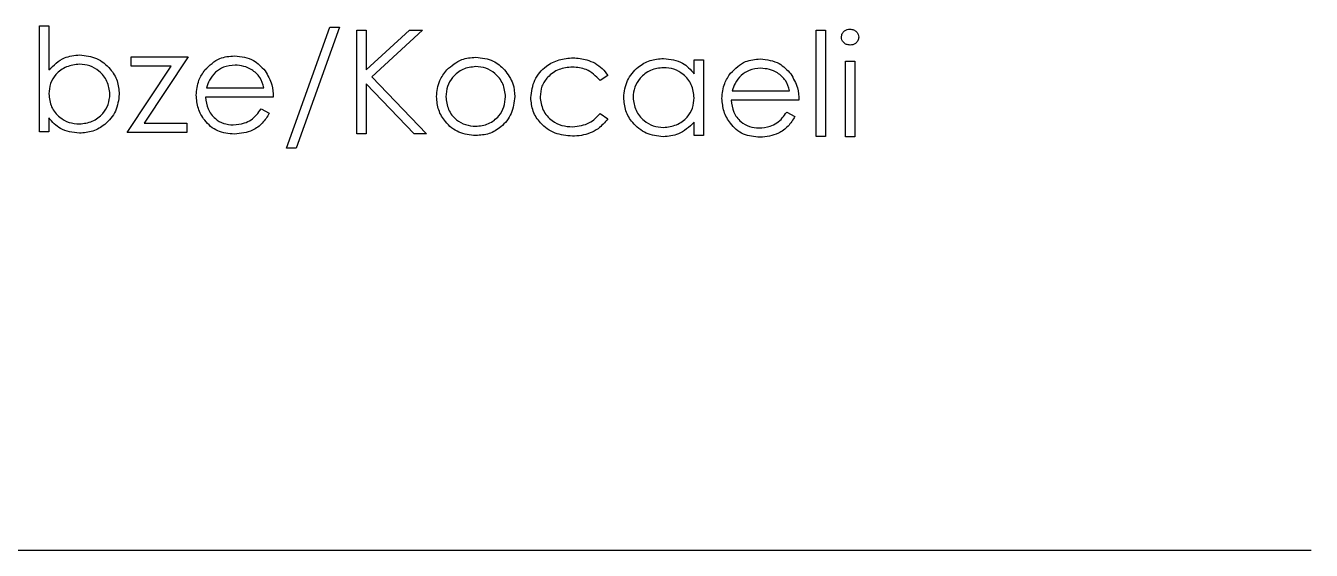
# Model space of a CAD drawing. Extents: x 150 to 4150, y 50 to 2920.
# Drawn here: x 1485.28 to 1524.7, y 2314.08 to 2330.16 of the extents above; entities that cross this region are included whole.
import ezdxf

# ---------------------------------------------------------------- set-up
doc = ezdxf.new("R2010")
doc.units = 0
doc.header["$LTSCALE"] = 10
doc.linetypes.add('SLD-KATı', pattern=[0])
doc.layers.get('0').update_dxf_attribs({"linetype": 'CONTINUOUS'})

msp = doc.modelspace()

# ---------------------------------------------------------------- linework, layer by layer
at = {"color": 7, "linetype": 'SLD-KATı'}
for p, q in [((1485.704, 2330.162), (1485.989, 2330.162)), ((1485.704, 2326.906), (1485.704, 2330.162)), ((1485.989, 2330.162), (1485.989, 2328.805)), ((1493.275, 2326.412), (1494.603, 2330.116)), ((1494.903, 2330.116), (1493.575, 2326.412)), ((1494.603, 2330.116), (1494.903, 2330.116)), ((1495.432, 2330.024), (1495.717, 2330.024)), ((1495.432, 2326.848), (1495.432, 2330.024)), ((1495.717, 2328.814), (1497.041, 2330.024)), ((1495.717, 2330.024), (1495.717, 2328.814)), ((1497.447, 2330.024), (1495.887, 2328.599)), ((1497.041, 2330.024), (1497.447, 2330.024)), ((1509.516, 2330.021), (1509.801, 2330.021)), ((1509.516, 2326.764), (1509.516, 2330.021)), ((1509.801, 2330.021), (1509.801, 2326.764)), ((1488.39, 2326.888), (1489.741, 2328.923)), ((1488.513, 2329.208), (1490.263, 2329.208)), ((1488.513, 2328.923), (1488.513, 2329.208)), ((1489.741, 2328.923), (1488.513, 2328.923)), ((1490.263, 2329.208), (1488.913, 2327.173)), ((1505.771, 2328.69), (1505.771, 2329.119)), ((1505.771, 2329.119), (1506.056, 2329.119)), ((1506.056, 2329.119), (1506.056, 2326.799)), ((1510.412, 2329.079), (1510.696, 2329.079)), ((1510.412, 2326.759), (1510.412, 2329.079)), ((1510.696, 2329.079), (1510.696, 2326.759)), ((1495.887, 2328.599), (1497.569, 2326.848)), ((1503.126, 2328.633), (1502.887, 2328.485)), ((1490.822, 2328.261), (1492.583, 2328.261)), ((1495.717, 2328.381), (1495.717, 2326.848)), ((1497.19, 2326.848), (1495.717, 2328.381)), ((1506.941, 2328.165), (1508.702, 2328.165)), ((1492.868, 2327.976), (1490.792, 2327.976)), ((1508.987, 2327.88), (1506.911, 2327.88)), ((1485.989, 2327.335), (1485.989, 2326.906)), ((1492.493, 2327.609), (1492.746, 2327.476)), ((1502.887, 2327.467), (1503.126, 2327.311)), ((1508.612, 2327.514), (1508.865, 2327.381)), ((1485.989, 2326.906), (1485.704, 2326.906)), ((1490.222, 2326.888), (1488.39, 2326.888)), ((1488.913, 2327.173), (1490.222, 2327.173)), ((1490.222, 2327.173), (1490.222, 2326.888)), ((1505.771, 2326.799), (1505.771, 2327.2)), ((1495.717, 2326.848), (1495.432, 2326.848)), ((1497.569, 2326.848), (1497.19, 2326.848)), ((1506.056, 2326.799), (1505.771, 2326.799)), ((1509.801, 2326.764), (1509.516, 2326.764)), ((1510.696, 2326.759), (1510.412, 2326.759)), ((1493.575, 2326.412), (1493.275, 2326.412)), ((1336.697, 2314.076), (1524.697, 2314.076))]:
    msp.add_line(p, q, dxfattribs=at)
for points, knots in [([(1510.289, 2329.811), (1510.295, 2329.848), (1510.305, 2329.923), (1510.379, 2330.002), (1510.464, 2330.049), (1510.523, 2330.054), (1510.553, 2330.056)], [0, 0, 0, 0, 0.279208, 0.558922, 0.779437, 1, 1, 1, 1]), ([(1510.553, 2330.056), (1510.59, 2330.052), (1510.666, 2330.045), (1510.753, 2329.981), (1510.809, 2329.9), (1510.815, 2329.84), (1510.819, 2329.811)], [0, 0, 0, 0, 0.279851, 0.559877, 0.7799, 1, 1, 1, 1]), ([(1510.553, 2329.568), (1510.516, 2329.572), (1510.441, 2329.58), (1510.355, 2329.643), (1510.299, 2329.723), (1510.293, 2329.781), (1510.289, 2329.811)], [0, 0, 0, 0, 0.279807, 0.559649, 0.779933, 1, 1, 1, 1]), ([(1510.819, 2329.811), (1510.813, 2329.773), (1510.802, 2329.698), (1510.726, 2329.621), (1510.641, 2329.574), (1510.582, 2329.57), (1510.553, 2329.568)], [0, 0, 0, 0, 0.279142, 0.558912, 0.779368, 1, 1, 1, 1]), ([(1485.989, 2328.805), (1486.138, 2328.952), (1486.404, 2329.214), (1486.773, 2329.251), (1486.935, 2329.267)], [0, 0, 0, 0, 0.559301, 1, 1, 1, 1]), ([(1486.935, 2329.267), (1487.114, 2329.246), (1487.47, 2329.204), (1487.865, 2328.876), (1488.11, 2328.482), (1488.134, 2328.201), (1488.146, 2328.061)], [0, 0, 0, 0, 0.279578, 0.5593278, 0.7795936, 1, 1, 1, 1]), ([(1486.928, 2328.982), (1486.792, 2328.965), (1486.52, 2328.931), (1486.202, 2328.699), (1486.017, 2328.392), (1485.998, 2328.178), (1485.989, 2328.07)], [0, 0, 0, 0, 0.279789, 0.559471, 0.779653, 1, 1, 1, 1]), ([(1487.861, 2328.061), (1487.842, 2328.197), (1487.803, 2328.467), (1487.555, 2328.771), (1487.249, 2328.95), (1487.035, 2328.971), (1486.928, 2328.982)], [0, 0, 0, 0, 0.279424, 0.55909, 0.77956, 1, 1, 1, 1]), ([(1490.774, 2328.805), (1490.917, 2328.945), (1491.172, 2329.196), (1491.525, 2329.225), (1491.681, 2329.238)], [0, 0, 0, 0, 0.558575, 1, 1, 1, 1]), ([(1491.696, 2328.953), (1491.573, 2328.942), (1491.353, 2328.923), (1491.176, 2328.793), (1491.098, 2328.735)], [0, 0, 0, 0, 0.559476, 1, 1, 1, 1]), ([(1491.681, 2329.238), (1491.887, 2329.214), (1492.256, 2329.171), (1492.506, 2328.9), (1492.616, 2328.781)], [0, 0, 0, 0, 0.558924, 1, 1, 1, 1]), ([(1492.583, 2328.261), (1492.548, 2328.371), (1492.479, 2328.59), (1492.235, 2328.811), (1491.965, 2328.931), (1491.785, 2328.946), (1491.696, 2328.953)], [0, 0, 0, 0, 0.2801299, 0.5592181, 0.7796001, 1, 1, 1, 1]), ([(1499.075, 2328.909), (1498.94, 2328.892), (1498.669, 2328.859), (1498.372, 2328.606), (1498.187, 2328.305), (1498.169, 2328.092), (1498.16, 2327.985)], [0, 0, 0, 0, 0.279478, 0.559253, 0.779571, 1, 1, 1, 1]), ([(1498.193, 2328.81), (1498.336, 2328.934), (1498.593, 2329.157), (1498.928, 2329.183), (1499.077, 2329.194)], [0, 0, 0, 0, 0.558867, 1, 1, 1, 1]), ([(1499.991, 2327.985), (1499.976, 2328.121), (1499.944, 2328.392), (1499.694, 2328.691), (1499.395, 2328.88), (1499.182, 2328.899), (1499.075, 2328.909)], [0, 0, 0, 0, 0.279594, 0.559389, 0.779654, 1, 1, 1, 1]), ([(1499.077, 2329.194), (1499.265, 2329.174), (1499.602, 2329.139), (1499.849, 2328.912), (1499.958, 2328.812)], [0, 0, 0, 0, 0.559183, 1, 1, 1, 1]), ([(1500.765, 2327.957), (1500.79, 2328.143), (1500.839, 2328.514), (1501.195, 2328.92), (1501.625, 2329.143), (1501.917, 2329.166), (1502.063, 2329.177)], [0, 0, 0, 0, 0.279388, 0.558793, 0.77928, 1, 1, 1, 1]), ([(1502.042, 2328.892), (1501.901, 2328.879), (1501.619, 2328.854), (1501.291, 2328.619), (1501.082, 2328.314), (1501.06, 2328.093), (1501.05, 2327.982)], [0, 0, 0, 0, 0.280135, 0.559742, 0.779871, 1, 1, 1, 1]), ([(1502.887, 2328.485), (1502.755, 2328.617), (1502.519, 2328.854), (1502.188, 2328.88), (1502.042, 2328.892)], [0, 0, 0, 0, 0.5584596, 1, 1, 1, 1]), ([(1502.063, 2329.177), (1502.205, 2329.165), (1502.438, 2329.145), (1502.739, 2329.018), (1502.969, 2328.86), (1503.073, 2328.709), (1503.126, 2328.633)], [0, 0, 0, 0, 0.339712, 0.560024, 0.780017, 1, 1, 1, 1]), ([(1503.614, 2327.966), (1503.636, 2328.143), (1503.68, 2328.499), (1504.016, 2328.886), (1504.413, 2329.124), (1504.693, 2329.148), (1504.833, 2329.16)], [0, 0, 0, 0, 0.279415, 0.55919, 0.779552, 1, 1, 1, 1]), ([(1504.836, 2328.875), (1504.7, 2328.859), (1504.428, 2328.828), (1504.119, 2328.586), (1503.934, 2328.282), (1503.91, 2328.069), (1503.899, 2327.962)], [0, 0, 0, 0, 0.279759, 0.559266, 0.779705, 1, 1, 1, 1]), ([(1504.833, 2329.16), (1505.042, 2329.136), (1505.416, 2329.094), (1505.663, 2328.814), (1505.771, 2328.69)], [0, 0, 0, 0, 0.559062, 1, 1, 1, 1]), ([(1505.771, 2327.954), (1505.756, 2328.092), (1505.726, 2328.367), (1505.469, 2328.669), (1505.16, 2328.849), (1504.944, 2328.867), (1504.836, 2328.875)], [0, 0, 0, 0, 0.279683, 0.5592, 0.77949, 1, 1, 1, 1]), ([(1506.893, 2328.71), (1507.036, 2328.85), (1507.291, 2329.101), (1507.644, 2329.129), (1507.8, 2329.142)], [0, 0, 0, 0, 0.558571, 1, 1, 1, 1]), ([(1507.815, 2328.857), (1507.692, 2328.847), (1507.472, 2328.827), (1507.295, 2328.697), (1507.217, 2328.64)], [0, 0, 0, 0, 0.559442, 1, 1, 1, 1]), ([(1507.8, 2329.142), (1508.006, 2329.118), (1508.375, 2329.076), (1508.625, 2328.805), (1508.734, 2328.686)], [0, 0, 0, 0, 0.558915, 1, 1, 1, 1]), ([(1508.702, 2328.165), (1508.667, 2328.275), (1508.598, 2328.494), (1508.354, 2328.715), (1508.084, 2328.836), (1507.904, 2328.85), (1507.815, 2328.857)], [0, 0, 0, 0, 0.280137, 0.559184, 0.779595, 1, 1, 1, 1]), ([(1490.507, 2328.03), (1490.521, 2328.188), (1490.546, 2328.47), (1490.705, 2328.703), (1490.774, 2328.805)], [0, 0, 0, 0, 0.559386, 1, 1, 1, 1]), ([(1491.098, 2328.735), (1491.029, 2328.657), (1490.905, 2328.516), (1490.847, 2328.339), (1490.822, 2328.261)], [0, 0, 0, 0, 0.5588245, 1, 1, 1, 1]), ([(1492.616, 2328.781), (1492.698, 2328.641), (1492.846, 2328.392), (1492.861, 2328.103), (1492.868, 2327.976)], [0, 0, 0, 0, 0.558873, 1, 1, 1, 1]), ([(1497.875, 2327.987), (1497.891, 2328.158), (1497.921, 2328.464), (1498.11, 2328.704), (1498.193, 2328.81)], [0, 0, 0, 0, 0.559308, 1, 1, 1, 1]), ([(1499.958, 2328.812), (1500.061, 2328.674), (1500.244, 2328.426), (1500.266, 2328.121), (1500.276, 2327.987)], [0, 0, 0, 0, 0.559175, 1, 1, 1, 1]), ([(1506.626, 2327.935), (1506.64, 2328.093), (1506.665, 2328.374), (1506.824, 2328.607), (1506.893, 2328.71)], [0, 0, 0, 0, 0.559432, 1, 1, 1, 1]), ([(1507.217, 2328.64), (1507.148, 2328.561), (1507.024, 2328.421), (1506.966, 2328.244), (1506.941, 2328.165)], [0, 0, 0, 0, 0.558777, 1, 1, 1, 1]), ([(1508.734, 2328.686), (1508.817, 2328.546), (1508.965, 2328.296), (1508.98, 2328.008), (1508.987, 2327.88)], [0, 0, 0, 0, 0.558955, 1, 1, 1, 1]), ([(1485.989, 2328.07), (1486.004, 2327.933), (1486.035, 2327.658), (1486.29, 2327.354), (1486.6, 2327.176), (1486.816, 2327.159), (1486.924, 2327.15)], [0, 0, 0, 0, 0.279657, 0.559193, 0.779511, 1, 1, 1, 1]), ([(1486.924, 2327.15), (1487.06, 2327.166), (1487.332, 2327.197), (1487.64, 2327.439), (1487.827, 2327.741), (1487.85, 2327.955), (1487.861, 2328.061)], [0, 0, 0, 0, 0.279764, 0.55929, 0.779716, 1, 1, 1, 1]), ([(1488.146, 2328.061), (1488.124, 2327.883), (1488.081, 2327.527), (1487.744, 2327.139), (1487.346, 2326.901), (1487.066, 2326.877), (1486.926, 2326.865)], [0, 0, 0, 0, 0.279443, 0.559223, 0.779564, 1, 1, 1, 1]), ([(1491.674, 2326.836), (1491.498, 2326.852), (1491.145, 2326.884), (1490.766, 2327.222), (1490.545, 2327.619), (1490.52, 2327.893), (1490.507, 2328.03)], [0, 0, 0, 0, 0.279888, 0.558876, 0.779473, 1, 1, 1, 1]), ([(1490.792, 2327.976), (1490.807, 2327.85), (1490.836, 2327.599), (1491.06, 2327.315), (1491.342, 2327.145), (1491.54, 2327.129), (1491.639, 2327.121)], [0, 0, 0, 0, 0.27994, 0.5593648, 0.7795261, 1, 1, 1, 1]), ([(1499.077, 2326.792), (1498.899, 2326.81), (1498.543, 2326.846), (1498.152, 2327.176), (1497.913, 2327.57), (1497.887, 2327.848), (1497.875, 2327.987)], [0, 0, 0, 0, 0.279777, 0.55919, 0.77959, 1, 1, 1, 1]), ([(1498.16, 2327.985), (1498.176, 2327.851), (1498.21, 2327.583), (1498.453, 2327.279), (1498.759, 2327.106), (1498.97, 2327.087), (1499.075, 2327.077)], [0, 0, 0, 0, 0.279638, 0.559159, 0.779504, 1, 1, 1, 1]), ([(1499.075, 2327.077), (1499.21, 2327.093), (1499.479, 2327.123), (1499.783, 2327.365), (1499.96, 2327.668), (1499.981, 2327.879), (1499.991, 2327.985)], [0, 0, 0, 0, 0.279753, 0.559106, 0.779583, 1, 1, 1, 1]), ([(1500.276, 2327.987), (1500.254, 2327.81), (1500.211, 2327.457), (1499.891, 2327.061), (1499.494, 2326.824), (1499.216, 2326.803), (1499.077, 2326.792)], [0, 0, 0, 0, 0.279528, 0.559362, 0.779503, 1, 1, 1, 1]), ([(1502.04, 2326.775), (1501.858, 2326.792), (1501.494, 2326.825), (1501.072, 2327.133), (1500.806, 2327.528), (1500.778, 2327.814), (1500.765, 2327.957)], [0, 0, 0, 0, 0.280077, 0.559635, 0.779829, 1, 1, 1, 1]), ([(1501.05, 2327.982), (1501.069, 2327.841), (1501.109, 2327.559), (1501.382, 2327.251), (1501.711, 2327.085), (1501.933, 2327.069), (1502.044, 2327.06)], [0, 0, 0, 0, 0.279298, 0.558784, 0.779266, 1, 1, 1, 1]), ([(1504.824, 2326.758), (1504.645, 2326.779), (1504.289, 2326.821), (1503.894, 2327.149), (1503.65, 2327.545), (1503.626, 2327.825), (1503.614, 2327.966)], [0, 0, 0, 0, 0.279564, 0.559338, 0.779592, 1, 1, 1, 1]), ([(1503.899, 2327.962), (1503.918, 2327.827), (1503.957, 2327.556), (1504.206, 2327.253), (1504.513, 2327.075), (1504.727, 2327.054), (1504.834, 2327.043)], [0, 0, 0, 0, 0.279414, 0.559147, 0.779567, 1, 1, 1, 1]), ([(1504.834, 2327.043), (1504.97, 2327.06), (1505.242, 2327.092), (1505.559, 2327.325), (1505.743, 2327.632), (1505.762, 2327.847), (1505.771, 2327.954)], [0, 0, 0, 0, 0.279824, 0.559412, 0.779618, 1, 1, 1, 1]), ([(1507.793, 2326.741), (1507.617, 2326.756), (1507.264, 2326.788), (1506.885, 2327.127), (1506.664, 2327.523), (1506.639, 2327.798), (1506.626, 2327.935)], [0, 0, 0, 0, 0.279886, 0.558844, 0.779437, 1, 1, 1, 1]), ([(1506.911, 2327.88), (1506.926, 2327.755), (1506.955, 2327.503), (1507.179, 2327.219), (1507.461, 2327.05), (1507.659, 2327.034), (1507.758, 2327.026)], [0, 0, 0, 0, 0.279986, 0.559358, 0.779535, 1, 1, 1, 1]), ([(1486.926, 2326.865), (1486.718, 2326.889), (1486.344, 2326.932), (1486.098, 2327.212), (1485.989, 2327.335)], [0, 0, 0, 0, 0.5589204, 1, 1, 1, 1]), ([(1491.639, 2327.121), (1491.755, 2327.132), (1491.948, 2327.151), (1492.194, 2327.268), (1492.364, 2327.422), (1492.45, 2327.547), (1492.493, 2327.609)], [0, 0, 0, 0, 0.3394788, 0.5596397, 0.7795244, 1, 1, 1, 1]), ([(1492.746, 2327.476), (1492.681, 2327.371), (1492.552, 2327.162), (1492.187, 2326.892), (1491.868, 2326.857), (1491.674, 2326.836)], [0, 0, 0, 0, 0.280936, 0.561417, 1, 1, 1, 1]), ([(1503.126, 2327.311), (1503.034, 2327.2), (1502.882, 2327.016), (1502.587, 2326.865), (1502.318, 2326.787), (1502.133, 2326.779), (1502.04, 2326.775)], [0, 0, 0, 0, 0.338979, 0.559247, 0.779554, 1, 1, 1, 1]), ([(1502.044, 2327.06), (1502.229, 2327.083), (1502.559, 2327.123), (1502.787, 2327.362), (1502.887, 2327.467)], [0, 0, 0, 0, 0.558765, 1, 1, 1, 1]), ([(1507.758, 2327.026), (1507.874, 2327.037), (1508.067, 2327.056), (1508.313, 2327.173), (1508.483, 2327.327), (1508.569, 2327.452), (1508.612, 2327.514)], [0, 0, 0, 0, 0.339451, 0.559602, 0.779477, 1, 1, 1, 1]), ([(1508.865, 2327.381), (1508.8, 2327.276), (1508.671, 2327.066), (1508.306, 2326.797), (1507.987, 2326.762), (1507.793, 2326.741)], [0, 0, 0, 0, 0.280902, 0.561385, 1, 1, 1, 1]), ([(1505.771, 2327.2), (1505.621, 2327.058), (1505.352, 2326.802), (1504.985, 2326.772), (1504.824, 2326.758)], [0, 0, 0, 0, 0.558767, 1, 1, 1, 1])]:
    msp.add_open_spline(points, degree=3, knots=knots, dxfattribs=at)

doc.saveas('drawing.dxf')
